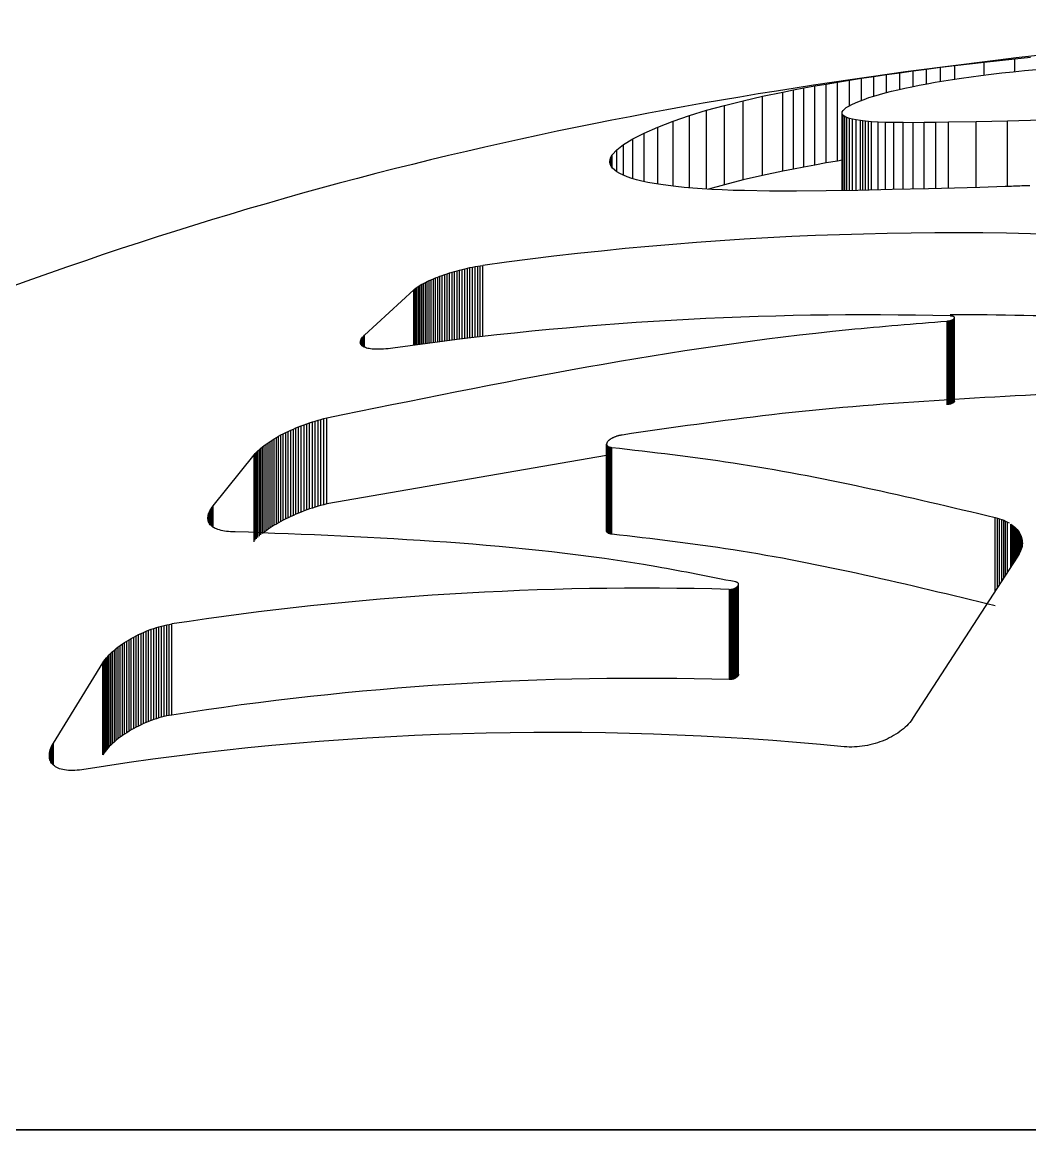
# Model space of a CAD drawing. Header units: millimetres. Extents: x -2553 to 1703, y -1801 to 643.
# Drawn here: x 1093.165 to 1097.037, y 39.996 to 44.253 of the extents above; entities that cross this region are included whole.
import ezdxf

# ---------------------------------------------------------------- set-up
doc = ezdxf.new("R2010")
doc.units = ezdxf.units.MM
doc.layers.add('DIKOM_ОБЪЕКТ', color=7, linetype='Continuous')

msp = doc.modelspace()

# ---------------------------------------------------------------- linework, layer by layer
at = {"layer": 'DIKOM_ОБЪЕКТ', "color": 7, "linetype": 'Continuous'}
for p, q in [((1096.8619, 44.0996), (1096.9796, 44.1123)), ((1096.9796, 44.1123), (1097.04, 44.1184)), ((1096.9796, 44.0636), (1096.9796, 44.1123)), ((1096.537, 44.059), (1096.5881, 44.066)), ((1096.5881, 44.066), (1096.6405, 44.0729)), ((1096.5881, 44.0061), (1096.5881, 44.066)), ((1096.6405, 44.0729), (1096.6942, 44.0798)), ((1096.6405, 44.0162), (1096.6405, 44.0729)), ((1096.6942, 44.0798), (1096.7489, 44.0865)), ((1096.6942, 44.0255), (1096.6942, 44.0798)), ((1096.7489, 44.0865), (1096.8619, 44.0996)), ((1096.7489, 44.0341), (1096.7489, 44.0865)), ((1096.8619, 44.0499), (1096.8619, 44.0996)), ((1096.9298, 44.0581), (1096.9724, 44.0628)), ((1096.9724, 44.0628), (1097.0167, 44.0674)), ((1097.0167, 44.0674), (1097.0626, 44.0718)), ((1096.2542, 44.0154), (1096.2984, 44.0228)), ((1096.2984, 44.0228), (1096.3438, 44.0302)), ((1096.2984, 43.7195), (1096.2984, 44.0228)), ((1096.3438, 44.0302), (1096.3903, 44.0375)), ((1096.3438, 43.9319), (1096.3438, 44.0302)), ((1096.3903, 44.0375), (1096.438, 44.0448)), ((1096.3903, 43.9529), (1096.3903, 44.0375)), ((1096.438, 44.0448), (1096.4869, 44.0519)), ((1096.438, 43.9692), (1096.438, 44.0448)), ((1096.4869, 44.0519), (1096.537, 44.059)), ((1096.4869, 43.983), (1096.4869, 44.0519)), ((1096.537, 43.9952), (1096.537, 44.059)), ((1096.6422, 44.0165), (1096.6735, 44.022)), ((1096.6735, 44.022), (1096.706, 44.0274)), ((1096.706, 44.0274), (1096.7399, 44.0328)), ((1096.7399, 44.0328), (1096.775, 44.0381)), ((1096.775, 44.0381), (1096.8114, 44.0432)), ((1096.8114, 44.0432), (1096.8493, 44.0483)), ((1096.8493, 44.0483), (1096.8887, 44.0533)), ((1096.8887, 44.0533), (1096.9298, 44.0581)), ((1096.0104, 43.9683), (1096.0884, 43.9847)), ((1096.0884, 43.9847), (1096.1285, 43.9925)), ((1096.0884, 43.6806), (1096.0884, 43.9847)), ((1096.1285, 43.9925), (1096.1693, 44.0002)), ((1096.1285, 43.6886), (1096.1285, 43.9925)), ((1096.1693, 44.0002), (1096.2112, 44.0079)), ((1096.1693, 43.6965), (1096.1693, 44.0002)), ((1096.2112, 44.0079), (1096.2542, 44.0154)), ((1096.2112, 43.7042), (1096.2112, 44.0079)), ((1096.2542, 43.7119), (1096.2542, 44.0154)), ((1096.4381, 43.9693), (1096.4591, 43.9755)), ((1096.4591, 43.9755), (1096.4814, 43.9816)), ((1096.4814, 43.9816), (1096.505, 43.9877)), ((1096.505, 43.9877), (1096.5299, 43.9936)), ((1096.5299, 43.9936), (1096.5561, 43.9994)), ((1096.5561, 43.9994), (1096.5835, 44.0052)), ((1096.5835, 44.0052), (1096.6122, 44.0109)), ((1096.6122, 44.0109), (1096.6422, 44.0165)), ((1095.7953, 43.9144), (1095.8639, 43.9333)), ((1095.8639, 43.9333), (1095.9357, 43.9513)), ((1095.8639, 43.6283), (1095.8639, 43.9333)), ((1095.9357, 43.9513), (1096.0104, 43.9683)), ((1095.9357, 43.6466), (1095.9357, 43.9513)), ((1096.0104, 43.664), (1096.0104, 43.9683)), ((1096.3413, 43.9306), (1096.353, 43.9368)), ((1096.353, 43.9368), (1096.3668, 43.9433)), ((1096.3668, 43.9433), (1096.3826, 43.95)), ((1096.3826, 43.95), (1096.3999, 43.9565)), ((1096.3999, 43.9565), (1096.4183, 43.963)), ((1096.4183, 43.963), (1096.4381, 43.9693)), ((1095.6671, 43.8728), (1095.7296, 43.8942)), ((1095.7296, 43.8942), (1095.7953, 43.9144)), ((1095.7296, 43.6162), (1095.7296, 43.8942)), ((1095.7953, 43.6114), (1095.7953, 43.9144)), ((1096.3156, 43.9034), (1096.3164, 43.9083)), ((1096.317, 43.8988), (1096.3156, 43.9034)), ((1096.3156, 43.6059), (1096.3156, 43.9034)), ((1096.3164, 43.9083), (1096.3194, 43.9135)), ((1096.3204, 43.8945), (1096.317, 43.8988)), ((1096.317, 43.6059), (1096.317, 43.8988)), ((1096.3194, 43.9135), (1096.3245, 43.9189)), ((1096.3261, 43.8905), (1096.3204, 43.8945)), ((1096.3204, 43.606), (1096.3204, 43.8945)), ((1096.3245, 43.9189), (1096.3318, 43.9246)), ((1096.3338, 43.8868), (1096.3261, 43.8905)), ((1096.3261, 43.6061), (1096.3261, 43.8905)), ((1096.3318, 43.9246), (1096.3413, 43.9306)), ((1095.5551, 43.827), (1095.6077, 43.85)), ((1095.6077, 43.85), (1095.6671, 43.8728)), ((1095.6077, 43.6306), (1095.6077, 43.85)), ((1095.6671, 43.6225), (1095.6671, 43.8728)), ((1096.3438, 43.8833), (1096.3338, 43.8868)), ((1096.3338, 43.6062), (1096.3338, 43.8868)), ((1096.356, 43.8801), (1096.3438, 43.8833)), ((1096.3438, 43.6063), (1096.3438, 43.8833)), ((1096.3702, 43.8773), (1096.356, 43.8801)), ((1096.356, 43.6065), (1096.356, 43.8801)), ((1096.3866, 43.8747), (1096.3702, 43.8773)), ((1096.3702, 43.6067), (1096.3702, 43.8773)), ((1096.3959, 43.8735), (1096.3866, 43.8747)), ((1096.3866, 43.607), (1096.3866, 43.8747)), ((1096.4058, 43.8724), (1096.3959, 43.8735)), ((1096.3959, 43.6072), (1096.3959, 43.8735)), ((1096.4166, 43.8715), (1096.4058, 43.8724)), ((1096.4058, 43.6074), (1096.4058, 43.8724)), ((1096.4283, 43.8706), (1096.4166, 43.8715)), ((1096.4166, 43.6076), (1096.4166, 43.8715)), ((1096.4538, 43.8691), (1096.4283, 43.8706)), ((1096.4283, 43.6079), (1096.4283, 43.8706)), ((1096.4828, 43.868), (1096.4538, 43.8691)), ((1096.4538, 43.6084), (1096.4538, 43.8691)), ((1096.515, 43.8673), (1096.4828, 43.868)), ((1096.4828, 43.609), (1096.4828, 43.868)), ((1096.5504, 43.8669), (1096.515, 43.8673)), ((1096.515, 43.6097), (1096.515, 43.8673)), ((1096.589, 43.8668), (1096.5504, 43.8669)), ((1096.5504, 43.6105), (1096.5504, 43.8669)), ((1096.6309, 43.8671), (1096.589, 43.8668)), ((1096.589, 43.6114), (1096.589, 43.8668)), ((1096.6761, 43.8676), (1096.6309, 43.8671)), ((1096.6309, 43.6123), (1096.6309, 43.8671)), ((1096.7245, 43.8683), (1096.6761, 43.8676)), ((1096.6761, 43.6134), (1096.6761, 43.8676)), ((1096.8311, 43.8704), (1096.7245, 43.8683)), ((1096.7245, 43.6147), (1096.7245, 43.8683)), ((1096.9507, 43.8732), (1096.8311, 43.8704)), ((1096.8311, 43.6177), (1096.8311, 43.8704)), ((1097.0833, 43.8763), (1096.9507, 43.8732)), ((1096.9507, 43.6215), (1096.9507, 43.8732)), ((1095.4764, 43.7831), (1095.5114, 43.8046)), ((1095.5114, 43.8046), (1095.5551, 43.827)), ((1095.5114, 43.6517), (1095.5114, 43.8046)), ((1095.5551, 43.6404), (1095.5551, 43.827)), ((1095.4329, 43.7431), (1095.4503, 43.7626)), ((1095.4503, 43.7626), (1095.4764, 43.7831)), ((1095.4503, 43.6783), (1095.4503, 43.7626)), ((1095.4764, 43.6643), (1095.4764, 43.7831)), ((1095.4234, 43.7162), (1095.4243, 43.7249)), ((1095.4243, 43.7249), (1095.4275, 43.7338)), ((1095.4243, 43.7095), (1095.4243, 43.7249)), ((1095.4275, 43.7338), (1095.4329, 43.7431)), ((1095.4275, 43.701), (1095.4275, 43.7338)), ((1095.4329, 43.6933), (1095.4329, 43.7431)), ((1096.2984, 43.7195), (1096.2542, 43.7119)), ((1096.3156, 43.7224), (1096.2984, 43.7195)), ((1095.4246, 43.7079), (1095.4234, 43.7162)), ((1095.428, 43.6999), (1095.4246, 43.7079)), ((1095.4337, 43.6922), (1095.428, 43.6999)), ((1095.4508, 43.6779), (1095.4337, 43.6922)), ((1095.4621, 43.6712), (1095.4508, 43.6779)), ((1096.0884, 43.6806), (1096.0104, 43.664)), ((1096.1285, 43.6886), (1096.0884, 43.6806)), ((1096.1693, 43.6965), (1096.1285, 43.6886)), ((1096.2112, 43.7042), (1096.1693, 43.6965)), ((1096.2542, 43.7119), (1096.2112, 43.7042)), ((1095.4754, 43.6647), (1095.4621, 43.6712)), ((1095.4903, 43.6586), (1095.4754, 43.6647)), ((1095.5073, 43.6529), (1095.4903, 43.6586)), ((1095.526, 43.6474), (1095.5073, 43.6529)), ((1095.5465, 43.6422), (1095.526, 43.6474)), ((1095.569, 43.6374), (1095.5465, 43.6422)), ((1095.5933, 43.6329), (1095.569, 43.6374)), ((1095.9357, 43.6466), (1095.8639, 43.6283)), ((1096.0104, 43.664), (1095.9357, 43.6466)), ((1095.6194, 43.6287), (1095.5933, 43.6329)), ((1095.6474, 43.6248), (1095.6194, 43.6287)), ((1095.6772, 43.6213), (1095.6474, 43.6248)), ((1095.7089, 43.618), (1095.6772, 43.6213)), ((1095.7425, 43.6151), (1095.7089, 43.618)), ((1095.7778, 43.6125), (1095.7425, 43.6151)), ((1095.8152, 43.6102), (1095.7778, 43.6125)), ((1095.8639, 43.6283), (1095.8026, 43.611)), ((1095.8549, 43.6083), (1095.8152, 43.6102)), ((1095.8969, 43.6068), (1095.8549, 43.6083)), ((1095.9411, 43.6056), (1095.8969, 43.6068)), ((1096.0363, 43.6042), (1095.9411, 43.6056)), ((1096.1406, 43.604), (1096.0363, 43.6042)), ((1096.2539, 43.6049), (1096.1406, 43.604)), ((1096.3763, 43.6068), (1096.2539, 43.6049)), ((1096.5077, 43.6095), (1096.3763, 43.6068)), ((1096.6481, 43.6127), (1096.5077, 43.6095)), ((1096.7474, 43.6153), (1096.6481, 43.6127)), ((1096.8452, 43.6181), (1096.7474, 43.6153)), ((1096.9418, 43.6212), (1096.8452, 43.6181)), ((1094.8171, 43.2922), (1094.8267, 43.295)), ((1094.8267, 43.295), (1094.8364, 43.2978)), ((1094.8267, 43.0319), (1094.8267, 43.295)), ((1094.8364, 43.2978), (1094.8462, 43.3004)), ((1094.8364, 43.0331), (1094.8364, 43.2978)), ((1094.8462, 43.3004), (1094.8561, 43.3029)), ((1094.8462, 43.0343), (1094.8462, 43.3004)), ((1094.8561, 43.3029), (1094.866, 43.3053)), ((1094.8561, 43.0355), (1094.8561, 43.3029)), ((1094.866, 43.3053), (1094.8759, 43.3076)), ((1094.866, 43.0366), (1094.866, 43.3053)), ((1094.8759, 43.3076), (1094.8859, 43.3097)), ((1094.8759, 43.0378), (1094.8759, 43.3076)), ((1094.8859, 43.3097), (1094.8958, 43.3117)), ((1094.8859, 43.039), (1094.8859, 43.3097)), ((1094.8958, 43.3117), (1094.9058, 43.3136)), ((1094.8958, 43.0402), (1094.8958, 43.3117)), ((1094.9058, 43.3136), (1094.9157, 43.3154)), ((1094.9058, 43.0414), (1094.9058, 43.3136)), ((1094.9157, 43.3154), (1094.9255, 43.317)), ((1094.9157, 43.0425), (1094.9157, 43.3154)), ((1094.9255, 43.317), (1094.9352, 43.3184)), ((1094.9255, 43.0436), (1094.9255, 43.317)), ((1094.9352, 43.0448), (1094.9352, 43.3184)), ((1094.7079, 43.2493), (1094.7148, 43.2529)), ((1094.7148, 43.2529), (1094.722, 43.2564)), ((1094.7148, 43.0176), (1094.7148, 43.2529)), ((1094.722, 43.2564), (1094.7295, 43.2599)), ((1094.722, 43.0185), (1094.722, 43.2564)), ((1094.7295, 43.2599), (1094.7372, 43.2634)), ((1094.7295, 43.0195), (1094.7295, 43.2599)), ((1094.7372, 43.2634), (1094.7453, 43.2668)), ((1094.7372, 43.0205), (1094.7372, 43.2634)), ((1094.7453, 43.2668), (1094.7536, 43.2702)), ((1094.7453, 43.0216), (1094.7453, 43.2668)), ((1094.7536, 43.2702), (1094.762, 43.2736)), ((1094.7536, 43.0227), (1094.7536, 43.2702)), ((1094.762, 43.2736), (1094.7708, 43.2769)), ((1094.762, 43.0237), (1094.762, 43.2736)), ((1094.7708, 43.2769), (1094.7797, 43.2801)), ((1094.7708, 43.0249), (1094.7708, 43.2769)), ((1094.7797, 43.2801), (1094.7888, 43.2832)), ((1094.7797, 43.026), (1094.7797, 43.2801)), ((1094.7888, 43.2832), (1094.7981, 43.2863)), ((1094.7888, 43.0272), (1094.7888, 43.2832)), ((1094.7981, 43.2863), (1094.8075, 43.2893)), ((1094.7981, 43.0283), (1094.7981, 43.2863)), ((1094.8075, 43.2893), (1094.8171, 43.2922)), ((1094.8075, 43.0295), (1094.8075, 43.2893)), ((1094.8171, 43.0307), (1094.8171, 43.2922)), ((1094.4802, 43.0496), (1094.6697, 43.2244)), ((1094.6697, 43.2244), (1094.674, 43.2279)), ((1094.6697, 43.0116), (1094.6697, 43.2244)), ((1094.674, 43.2279), (1094.6786, 43.2315)), ((1094.674, 43.0121), (1094.674, 43.2279)), ((1094.6786, 43.2315), (1094.6837, 43.235)), ((1094.6786, 43.0128), (1094.6786, 43.2315)), ((1094.6837, 43.235), (1094.6891, 43.2386)), ((1094.6837, 43.0135), (1094.6837, 43.235)), ((1094.6891, 43.2386), (1094.6951, 43.2422)), ((1094.6891, 43.0142), (1094.6891, 43.2386)), ((1094.6951, 43.2422), (1094.7013, 43.2458)), ((1094.6951, 43.015), (1094.6951, 43.2422)), ((1094.7013, 43.2458), (1094.7079, 43.2493)), ((1094.7013, 43.0158), (1094.7013, 43.2458)), ((1094.7079, 43.0167), (1094.7079, 43.2493)), ((1096.7332, 43.1238), (1096.7319, 43.1239)), ((1096.7343, 43.1238), (1096.7332, 43.1238)), ((1096.7356, 43.1237), (1096.7343, 43.1238)), ((1096.7366, 43.1236), (1096.7356, 43.1237)), ((1096.7376, 43.1234), (1096.7366, 43.1236)), ((1096.7387, 43.1233), (1096.7376, 43.1234)), ((1096.7396, 43.1231), (1096.7387, 43.1233)), ((1096.7404, 43.1229), (1096.7396, 43.1231)), ((1096.7185, 43.1043), (1096.7199, 43.1044)), ((1096.7199, 43.1044), (1096.7212, 43.1045)), ((1096.7199, 42.7821), (1096.7199, 43.1044)), ((1096.7212, 43.1045), (1096.7225, 43.1047)), ((1096.7212, 42.7822), (1096.7212, 43.1045)), ((1096.7225, 43.1047), (1096.7238, 43.1048)), ((1096.7225, 42.7824), (1096.7225, 43.1047)), ((1096.7238, 43.1048), (1096.725, 43.105)), ((1096.7238, 42.7826), (1096.7238, 43.1048)), ((1096.725, 43.105), (1096.7263, 43.1052)), ((1096.725, 42.7828), (1096.725, 43.105)), ((1096.7263, 43.1052), (1096.7274, 43.1055)), ((1096.7263, 42.783), (1096.7263, 43.1052)), ((1096.7274, 43.1055), (1096.7286, 43.1057)), ((1096.7274, 42.7832), (1096.7274, 43.1055)), ((1096.7286, 43.1057), (1096.7298, 43.1059)), ((1096.7286, 42.7835), (1096.7286, 43.1057)), ((1096.7298, 43.1059), (1096.7309, 43.1062)), ((1096.7298, 42.7837), (1096.7298, 43.1059)), ((1096.7309, 43.1062), (1096.732, 43.1065)), ((1096.7309, 42.784), (1096.7309, 43.1062)), ((1096.732, 43.1065), (1096.733, 43.1068)), ((1096.732, 42.7843), (1096.732, 43.1065)), ((1096.733, 43.1068), (1096.734, 43.1071)), ((1096.733, 42.7846), (1096.733, 43.1068)), ((1096.734, 43.1071), (1096.735, 43.1075)), ((1096.734, 42.7849), (1096.734, 43.1071)), ((1096.735, 43.1075), (1096.736, 43.1078)), ((1096.735, 42.7853), (1096.735, 43.1075)), ((1096.736, 43.1078), (1096.7369, 43.1081)), ((1096.7369, 43.1081), (1096.7377, 43.1085)), ((1096.7369, 42.786), (1096.7369, 43.1081)), ((1096.7377, 43.1085), (1096.7386, 43.1089)), ((1096.7386, 43.1089), (1096.7394, 43.1092)), ((1096.7394, 43.1092), (1096.7401, 43.1096)), ((1096.7394, 42.7871), (1096.7394, 43.1092)), ((1096.7401, 43.1096), (1096.7409, 43.11)), ((1096.7413, 43.1227), (1096.7404, 43.1229)), ((1096.7409, 43.11), (1096.7416, 43.1104)), ((1096.742, 43.1225), (1096.7413, 43.1227)), ((1096.7416, 43.1104), (1096.7423, 43.1108)), ((1096.7416, 42.7883), (1096.7416, 43.1104)), ((1096.7428, 43.1222), (1096.742, 43.1225)), ((1096.7423, 43.1108), (1096.7429, 43.1112)), ((1096.7434, 43.122), (1096.7428, 43.1222)), ((1096.7429, 43.1112), (1096.7436, 43.1116)), ((1096.744, 43.1217), (1096.7434, 43.122)), ((1096.7436, 43.1116), (1096.7446, 43.1125)), ((1096.7436, 42.7895), (1096.7436, 43.1116)), ((1096.7446, 43.1214), (1096.744, 43.1217)), ((1096.7451, 43.1211), (1096.7446, 43.1214)), ((1096.7446, 43.1125), (1096.7463, 43.1142)), ((1096.7446, 42.7904), (1096.7446, 43.1125)), ((1096.7456, 43.1208), (1096.7451, 43.1211)), ((1096.746, 43.1205), (1096.7456, 43.1208)), ((1096.7464, 43.1202), (1096.746, 43.1205)), ((1096.7463, 43.1142), (1096.7466, 43.1146)), ((1096.7463, 42.7921), (1096.7463, 43.1142)), ((1096.7466, 43.1198), (1096.7464, 43.1202)), ((1096.747, 43.1194), (1096.7466, 43.1198)), ((1096.7466, 43.1146), (1096.7468, 43.115)), ((1096.7466, 42.7926), (1096.7466, 43.1146)), ((1096.7468, 43.115), (1096.7471, 43.1155)), ((1096.7468, 42.793), (1096.7468, 43.115)), ((1096.7472, 43.1191), (1096.747, 43.1194)), ((1096.7471, 43.1155), (1096.7473, 43.1159)), ((1096.7471, 42.7934), (1096.7471, 43.1155)), ((1096.7473, 43.1187), (1096.7472, 43.1191)), ((1096.7475, 43.1183), (1096.7473, 43.1187)), ((1096.7473, 43.1159), (1096.7474, 43.1163)), ((1096.7473, 42.7939), (1096.7473, 43.1159)), ((1096.7474, 43.1163), (1096.7475, 43.1167)), ((1096.7474, 42.7943), (1096.7474, 43.1163)), ((1096.7476, 43.1179), (1096.7475, 43.1183)), ((1096.7475, 43.1175), (1096.7476, 43.1179)), ((1096.7476, 43.1171), (1096.7475, 43.1175)), ((1096.7475, 43.1167), (1096.7476, 43.1171)), ((1096.7475, 42.7947), (1096.7475, 43.1167)), ((1096.7476, 43.1173), (1096.7476, 43.1179)), ((1096.7476, 42.7951), (1096.7476, 43.1171)), ((1094.4683, 43.0349), (1094.4705, 43.0384)), ((1094.4705, 43.0384), (1094.4731, 43.042)), ((1094.4705, 43.0101), (1094.4705, 43.0384)), ((1094.4731, 43.042), (1094.4764, 43.0457)), ((1094.4731, 43.0079), (1094.4731, 43.042)), ((1094.4764, 43.0457), (1094.4802, 43.0496)), ((1094.4764, 43.0058), (1094.4764, 43.0457)), ((1094.4802, 43.0039), (1094.4802, 43.0496)), ((1094.4646, 43.0223), (1094.4649, 43.0252)), ((1094.465, 43.0194), (1094.4646, 43.0223)), ((1094.4649, 43.0252), (1094.4655, 43.0283)), ((1094.4649, 43.0205), (1094.4649, 43.0252)), ((1094.4658, 43.0168), (1094.465, 43.0194)), ((1094.4655, 43.0283), (1094.4667, 43.0315)), ((1094.4655, 43.0176), (1094.4655, 43.0283)), ((1094.467, 43.0142), (1094.4658, 43.0168)), ((1094.4667, 43.0315), (1094.4683, 43.0349)), ((1094.4667, 43.0148), (1094.4667, 43.0315)), ((1094.4687, 43.0118), (1094.467, 43.0142)), ((1094.4683, 43.0125), (1094.4683, 43.0349)), ((1094.471, 43.0096), (1094.4687, 43.0118)), ((1094.4735, 43.0075), (1094.471, 43.0096)), ((1094.4767, 43.0056), (1094.4735, 43.0075)), ((1094.4801, 43.0039), (1094.4767, 43.0056)), ((1094.4841, 43.0023), (1094.4801, 43.0039)), ((1094.4885, 43.0009), (1094.4841, 43.0023)), ((1094.4932, 42.9996), (1094.4885, 43.0009)), ((1094.4984, 42.9986), (1094.4932, 42.9996)), ((1094.504, 42.9977), (1094.4984, 42.9986)), ((1094.51, 42.997), (1094.504, 42.9977)), ((1094.5163, 42.9964), (1094.51, 42.997)), ((1094.5231, 42.9961), (1094.5163, 42.9964)), ((1094.5302, 42.9959), (1094.5231, 42.9961)), ((1094.5377, 42.996), (1094.5302, 42.9959)), ((1094.5456, 42.9962), (1094.5377, 42.996)), ((1094.5538, 42.9967), (1094.5456, 42.9962)), ((1094.5623, 42.9973), (1094.5538, 42.9967)), ((1094.5713, 42.9982), (1094.5623, 42.9973)), ((1094.5805, 42.9992), (1094.5713, 42.9982)), ((1094.59, 43.0005), (1094.5805, 42.9992)), ((1096.7475, 42.7947), (1096.7474, 42.7943)), ((1096.7476, 42.7951), (1096.7475, 42.7947)), ((1094.2174, 42.6936), (1094.2276, 42.6978)), ((1094.2276, 42.6978), (1094.238, 42.7018)), ((1094.2276, 42.3663), (1094.2276, 42.6978)), ((1094.238, 42.7018), (1094.2485, 42.7058)), ((1094.238, 42.3705), (1094.238, 42.7018)), ((1094.2485, 42.7058), (1094.259, 42.7096)), ((1094.2485, 42.3745), (1094.2485, 42.7058)), ((1094.259, 42.7096), (1094.2698, 42.7133)), ((1094.259, 42.3784), (1094.259, 42.7096)), ((1094.2698, 42.7133), (1094.2806, 42.7168)), ((1094.2698, 42.3822), (1094.2698, 42.7133)), ((1094.2806, 42.7168), (1094.2915, 42.7202)), ((1094.2806, 42.3858), (1094.2806, 42.7168)), ((1094.2915, 42.7202), (1094.3024, 42.7234)), ((1094.2915, 42.3893), (1094.2915, 42.7202)), ((1094.3024, 42.7234), (1094.3134, 42.7265)), ((1094.3024, 42.3926), (1094.3024, 42.7234)), ((1094.3134, 42.7265), (1094.3244, 42.7294)), ((1094.3134, 42.3957), (1094.3134, 42.7265)), ((1094.3244, 42.7294), (1094.3355, 42.7322)), ((1094.3244, 42.3987), (1094.3244, 42.7294)), ((1094.3355, 42.4016), (1094.3355, 42.7322)), ((1094.1338, 42.652), (1094.1421, 42.6569)), ((1094.1421, 42.6569), (1094.1508, 42.6618)), ((1094.1421, 42.3245), (1094.1421, 42.6569)), ((1094.1508, 42.6618), (1094.1597, 42.6666)), ((1094.1508, 42.3295), (1094.1508, 42.6618)), ((1094.1597, 42.6666), (1094.1688, 42.6713)), ((1094.1597, 42.3344), (1094.1597, 42.6666)), ((1094.1688, 42.6713), (1094.1782, 42.6759)), ((1094.1688, 42.3392), (1094.1688, 42.6713)), ((1094.1782, 42.6759), (1094.1878, 42.6805)), ((1094.1782, 42.344), (1094.1782, 42.6759)), ((1094.1878, 42.6805), (1094.1975, 42.685)), ((1094.1878, 42.3487), (1094.1878, 42.6805)), ((1094.1975, 42.685), (1094.2074, 42.6893)), ((1094.1975, 42.3532), (1094.1975, 42.685)), ((1094.2074, 42.6893), (1094.2174, 42.6936)), ((1094.2074, 42.3577), (1094.2074, 42.6893)), ((1094.2174, 42.3621), (1094.2174, 42.6936)), ((1095.4341, 42.6553), (1095.4324, 42.6544)), ((1095.4358, 42.6562), (1095.4341, 42.6553)), ((1095.4375, 42.657), (1095.4358, 42.6562)), ((1095.4395, 42.6578), (1095.4375, 42.657)), ((1095.4413, 42.6586), (1095.4395, 42.6578)), ((1095.4433, 42.6594), (1095.4413, 42.6586)), ((1095.4453, 42.6601), (1095.4433, 42.6594)), ((1095.4474, 42.6609), (1095.4453, 42.6601)), ((1095.4495, 42.6616), (1095.4474, 42.6609)), ((1095.4516, 42.6622), (1095.4495, 42.6616)), ((1095.4538, 42.6629), (1095.4516, 42.6622)), ((1095.456, 42.6635), (1095.4538, 42.6629)), ((1095.4583, 42.6641), (1095.456, 42.6635)), ((1095.4606, 42.6646), (1095.4583, 42.6641)), ((1095.4629, 42.6651), (1095.4606, 42.6646)), ((1095.4653, 42.6656), (1095.4629, 42.6651)), ((1095.4677, 42.6661), (1095.4653, 42.6656)), ((1095.4702, 42.6665), (1095.4677, 42.6661)), ((1094.0769, 42.6112), (1094.0828, 42.6164)), ((1094.0828, 42.6164), (1094.0891, 42.6215)), ((1094.0828, 42.283), (1094.0828, 42.6164)), ((1094.0891, 42.6215), (1094.0958, 42.6267)), ((1094.0891, 42.2883), (1094.0891, 42.6215)), ((1094.0958, 42.6267), (1094.1029, 42.6318)), ((1094.0958, 42.2936), (1094.0958, 42.6267)), ((1094.1029, 42.6318), (1094.1101, 42.6369)), ((1094.1029, 42.2989), (1094.1029, 42.6318)), ((1094.1101, 42.6369), (1094.1177, 42.642)), ((1094.1101, 42.3041), (1094.1101, 42.6369)), ((1094.1177, 42.642), (1094.1256, 42.647)), ((1094.1177, 42.3092), (1094.1177, 42.642)), ((1094.1256, 42.647), (1094.1338, 42.652)), ((1094.1256, 42.3144), (1094.1256, 42.647)), ((1094.1338, 42.3195), (1094.1338, 42.652)), ((1095.4108, 42.6327), (1095.4107, 42.6318)), ((1095.4107, 42.6318), (1095.4108, 42.6309)), ((1095.4107, 42.2988), (1095.4107, 42.6318)), ((1095.4109, 42.6336), (1095.4108, 42.6327)), ((1095.4108, 42.6309), (1095.4108, 42.6301)), ((1095.4108, 42.6301), (1095.4109, 42.6292)), ((1095.4112, 42.6345), (1095.4109, 42.6336)), ((1095.4109, 42.6292), (1095.4113, 42.6284)), ((1095.4109, 42.2962), (1095.4109, 42.6292)), ((1095.4115, 42.6354), (1095.4112, 42.6345)), ((1095.4113, 42.6284), (1095.4116, 42.6276)), ((1095.4118, 42.6363), (1095.4115, 42.6354)), ((1095.4116, 42.6276), (1095.412, 42.6268)), ((1095.4124, 42.6373), (1095.4118, 42.6363)), ((1095.412, 42.6268), (1095.4125, 42.6261)), ((1095.412, 42.2938), (1095.412, 42.6268)), ((1095.4128, 42.6382), (1095.4124, 42.6373)), ((1095.4125, 42.6261), (1095.4131, 42.6254)), ((1095.4125, 42.293), (1095.4125, 42.6261)), ((1095.4142, 42.6402), (1095.4128, 42.6382)), ((1095.4131, 42.6254), (1095.4138, 42.6247)), ((1095.4138, 42.6247), (1095.4146, 42.624)), ((1095.4138, 42.2915), (1095.4138, 42.6247)), ((1095.4157, 42.6421), (1095.4142, 42.6402)), ((1095.4146, 42.624), (1095.4155, 42.6234)), ((1095.4146, 42.2909), (1095.4146, 42.624)), ((1095.4155, 42.6234), (1095.4165, 42.6228)), ((1095.4155, 42.2902), (1095.4155, 42.6234)), ((1095.4175, 42.6441), (1095.4157, 42.6421)), ((1095.4165, 42.6228), (1095.4175, 42.6222)), ((1095.4165, 42.2896), (1095.4165, 42.6228)), ((1095.4187, 42.645), (1095.4175, 42.6441)), ((1095.4175, 42.6222), (1095.4187, 42.6217)), ((1095.4175, 42.289), (1095.4175, 42.6222)), ((1095.4197, 42.646), (1095.4187, 42.645)), ((1095.4187, 42.6217), (1095.4199, 42.6212)), ((1095.4187, 42.2885), (1095.4187, 42.6217)), ((1095.4209, 42.647), (1095.4197, 42.646)), ((1095.4199, 42.6212), (1095.4213, 42.6207)), ((1095.4199, 42.2879), (1095.4199, 42.6212)), ((1095.4234, 42.6489), (1095.4209, 42.647)), ((1095.4213, 42.6207), (1095.4227, 42.6203)), ((1095.4213, 42.2875), (1095.4213, 42.6207)), ((1095.4227, 42.6203), (1095.4243, 42.6199)), ((1095.4227, 42.287), (1095.4227, 42.6203)), ((1095.4247, 42.6498), (1095.4234, 42.6489)), ((1095.4243, 42.6199), (1095.4259, 42.6195)), ((1095.4243, 42.2866), (1095.4243, 42.6199)), ((1095.4261, 42.6508), (1095.4247, 42.6498)), ((1095.4259, 42.6195), (1095.4277, 42.6192)), ((1095.4259, 42.2862), (1095.4259, 42.6195)), ((1095.4276, 42.6517), (1095.4261, 42.6508)), ((1095.4291, 42.6526), (1095.4276, 42.6517)), ((1095.4277, 42.6192), (1095.4295, 42.6189)), ((1095.4277, 42.2859), (1095.4277, 42.6192)), ((1095.4307, 42.6535), (1095.4291, 42.6526)), ((1095.4295, 42.6189), (1095.4314, 42.6187)), ((1095.4295, 42.2857), (1095.4295, 42.6189)), ((1095.4324, 42.6544), (1095.4307, 42.6535)), ((1095.4314, 42.2854), (1095.4314, 42.6187)), ((1093.8991, 42.3943), (1094.0566, 42.5905)), ((1094.0566, 42.5905), (1094.0611, 42.5957)), ((1094.0566, 42.2566), (1094.0566, 42.5905)), ((1094.0611, 42.5957), (1094.066, 42.6008)), ((1094.0611, 42.2618), (1094.0611, 42.5957)), ((1094.066, 42.6008), (1094.0712, 42.606)), ((1094.066, 42.2671), (1094.066, 42.6008)), ((1094.0712, 42.606), (1094.0769, 42.6112)), ((1094.0712, 42.2724), (1094.0712, 42.606)), ((1094.0769, 42.2777), (1094.0769, 42.6112)), ((1095.4107, 42.5877), (1094.3355, 42.4016)), ((1094.3355, 42.4016), (1094.3244, 42.3987)), ((1093.8796, 42.3537), (1093.8804, 42.3583)), ((1093.8804, 42.3583), (1093.8817, 42.3631)), ((1093.8804, 42.3371), (1093.8804, 42.3583)), ((1093.8817, 42.3631), (1093.8834, 42.368)), ((1093.8817, 42.3331), (1093.8817, 42.3631)), ((1093.8834, 42.368), (1093.8857, 42.373)), ((1093.8834, 42.3294), (1093.8834, 42.368)), ((1093.8857, 42.373), (1093.8883, 42.3782)), ((1093.8857, 42.3255), (1093.8857, 42.373)), ((1093.8883, 42.3782), (1093.8915, 42.3834)), ((1093.8883, 42.322), (1093.8883, 42.3782)), ((1093.8915, 42.3834), (1093.895, 42.3888)), ((1093.8915, 42.3186), (1093.8915, 42.3834)), ((1093.895, 42.3888), (1093.8991, 42.3943)), ((1093.895, 42.3155), (1093.895, 42.3888)), ((1093.8991, 42.3125), (1093.8991, 42.3943)), ((1094.2074, 42.3577), (1094.1975, 42.3532)), ((1094.2174, 42.3621), (1094.2074, 42.3577)), ((1094.2276, 42.3663), (1094.2174, 42.3621)), ((1094.238, 42.3705), (1094.2276, 42.3663)), ((1094.2485, 42.3745), (1094.238, 42.3705)), ((1094.259, 42.3784), (1094.2485, 42.3745)), ((1094.2698, 42.3822), (1094.259, 42.3784)), ((1094.2806, 42.3858), (1094.2698, 42.3822)), ((1094.2915, 42.3893), (1094.2806, 42.3858)), ((1094.3024, 42.3926), (1094.2915, 42.3893)), ((1094.3134, 42.3957), (1094.3024, 42.3926)), ((1094.3244, 42.3987), (1094.3134, 42.3957)), ((1093.8792, 42.3492), (1093.8796, 42.3537)), ((1093.8792, 42.3448), (1093.8792, 42.3492)), ((1093.8792, 42.3448), (1093.8792, 42.3492)), ((1093.8796, 42.3406), (1093.8792, 42.3448)), ((1093.8796, 42.3406), (1093.8796, 42.3537)), ((1093.8805, 42.3365), (1093.8796, 42.3406)), ((1093.8818, 42.3326), (1093.8805, 42.3365)), ((1093.8836, 42.3289), (1093.8818, 42.3326)), ((1093.8857, 42.3253), (1093.8836, 42.3289)), ((1093.8883, 42.3219), (1093.8857, 42.3253)), ((1093.8913, 42.3187), (1093.8883, 42.3219)), ((1093.8948, 42.3157), (1093.8913, 42.3187)), ((1093.8986, 42.3128), (1093.8948, 42.3157)), ((1094.1256, 42.3144), (1094.1177, 42.3092)), ((1094.1338, 42.3195), (1094.1256, 42.3144)), ((1094.1421, 42.3245), (1094.1338, 42.3195)), ((1094.1508, 42.3295), (1094.1421, 42.3245)), ((1094.1597, 42.3344), (1094.1508, 42.3295)), ((1094.1688, 42.3392), (1094.1597, 42.3344)), ((1094.1782, 42.344), (1094.1688, 42.3392)), ((1094.1878, 42.3487), (1094.1782, 42.344)), ((1094.1975, 42.3532), (1094.1878, 42.3487)), ((1096.9037, 42.35), (1096.9124, 42.3475)), ((1096.9037, 42.0669), (1096.9037, 42.35)), ((1096.9124, 42.3475), (1096.9208, 42.3448)), ((1096.9124, 42.0803), (1096.9124, 42.3475)), ((1096.9208, 42.3448), (1096.929, 42.3419)), ((1096.9208, 42.0933), (1096.9208, 42.3448)), ((1096.929, 42.3419), (1096.9366, 42.3388)), ((1096.929, 42.1059), (1096.929, 42.3419)), ((1096.9366, 42.3388), (1096.9439, 42.3355)), ((1096.9366, 42.1177), (1096.9366, 42.3388)), ((1096.9439, 42.3355), (1096.9509, 42.332)), ((1096.9439, 42.1289), (1096.9439, 42.3355)), ((1096.9509, 42.332), (1096.9574, 42.3284)), ((1096.9509, 42.1397), (1096.9509, 42.332)), ((1096.9636, 42.3245), (1096.9695, 42.3205)), ((1096.9636, 42.1593), (1096.9636, 42.3245)), ((1096.9695, 42.3205), (1096.9748, 42.3164)), ((1096.9695, 42.1684), (1096.9695, 42.3205)), ((1096.9748, 42.3164), (1096.9799, 42.3121)), ((1096.9748, 42.1766), (1096.9748, 42.3164)), ((1093.9028, 42.3102), (1093.8986, 42.3128)), ((1093.9075, 42.3077), (1093.9028, 42.3102)), ((1093.9125, 42.3054), (1093.9075, 42.3077)), ((1093.9179, 42.3033), (1093.9125, 42.3054)), ((1093.9237, 42.3015), (1093.9179, 42.3033)), ((1093.9298, 42.2998), (1093.9237, 42.3015)), ((1093.9365, 42.2984), (1093.9298, 42.2998)), ((1093.9434, 42.2971), (1093.9365, 42.2984)), ((1093.9508, 42.2961), (1093.9434, 42.2971)), ((1093.9584, 42.2954), (1093.9508, 42.2961)), ((1093.9664, 42.2948), (1093.9584, 42.2954)), ((1093.9748, 42.2945), (1093.9664, 42.2948)), ((1093.9837, 42.2945), (1093.9748, 42.2945)), ((1094.0958, 42.2936), (1094.0891, 42.2883)), ((1094.1029, 42.2989), (1094.0958, 42.2936)), ((1094.1101, 42.3041), (1094.1029, 42.2989)), ((1094.1177, 42.3092), (1094.1101, 42.3041)), ((1095.4108, 42.2979), (1095.4107, 42.2988)), ((1095.4108, 42.297), (1095.4108, 42.2979)), ((1095.4109, 42.2962), (1095.4108, 42.297)), ((1095.4113, 42.2954), (1095.4109, 42.2962)), ((1095.4116, 42.2946), (1095.4113, 42.2954)), ((1095.412, 42.2938), (1095.4116, 42.2946)), ((1095.4125, 42.293), (1095.412, 42.2938)), ((1095.4131, 42.2923), (1095.4125, 42.293)), ((1095.4138, 42.2915), (1095.4131, 42.2923)), ((1095.4146, 42.2909), (1095.4138, 42.2915)), ((1095.4155, 42.2902), (1095.4146, 42.2909)), ((1095.4165, 42.2896), (1095.4155, 42.2902)), ((1095.4175, 42.289), (1095.4165, 42.2896)), ((1095.4187, 42.2885), (1095.4175, 42.289)), ((1095.4199, 42.2879), (1095.4187, 42.2885)), ((1095.4213, 42.2875), (1095.4199, 42.2879)), ((1095.4227, 42.287), (1095.4213, 42.2875)), ((1095.4243, 42.2866), (1095.4227, 42.287)), ((1095.4259, 42.2862), (1095.4243, 42.2866)), ((1095.4277, 42.2859), (1095.4259, 42.2862)), ((1095.4295, 42.2857), (1095.4277, 42.2859)), ((1095.4314, 42.2854), (1095.4295, 42.2857)), ((1096.9799, 42.3121), (1096.9845, 42.3076)), ((1096.9799, 42.1844), (1096.9799, 42.3121)), ((1096.9845, 42.3076), (1096.9888, 42.303)), ((1096.9845, 42.1916), (1096.9845, 42.3076)), ((1096.9888, 42.303), (1096.9926, 42.2983)), ((1096.9888, 42.1981), (1096.9888, 42.303)), ((1096.9926, 42.2983), (1096.9959, 42.2934)), ((1096.9926, 42.2037), (1096.9926, 42.2983)), ((1096.9959, 42.2934), (1096.9989, 42.2884)), ((1096.9959, 42.2094), (1096.9959, 42.2934)), ((1096.9989, 42.2884), (1097.0015, 42.2833)), ((1096.9989, 42.2151), (1096.9989, 42.2884)), ((1097.0015, 42.2833), (1097.0038, 42.2781)), ((1097.0015, 42.2209), (1097.0015, 42.2833)), ((1097.0038, 42.2781), (1097.0055, 42.2728)), ((1097.0038, 42.227), (1097.0038, 42.2781)), ((1097.0055, 42.2728), (1097.0068, 42.2674)), ((1097.0055, 42.2327), (1097.0055, 42.2728)), ((1097.0056, 42.2332), (1097.0039, 42.2273)), ((1097.007, 42.2391), (1097.0056, 42.2332)), ((1097.0068, 42.2674), (1097.0077, 42.2619)), ((1097.0068, 42.2385), (1097.0068, 42.2674)), ((1097.0078, 42.2449), (1097.007, 42.2391)), ((1097.0077, 42.2619), (1097.0081, 42.2563)), ((1097.0077, 42.2441), (1097.0077, 42.2619)), ((1097.0082, 42.2506), (1097.0078, 42.2449)), ((1097.0081, 42.2563), (1097.0082, 42.2506)), ((1097.0081, 42.2491), (1097.0081, 42.2563)), ((1096.9882, 42.1973), (1096.5893, 41.5815)), ((1096.9924, 42.2033), (1096.9882, 42.1973)), ((1096.9959, 42.2094), (1096.9924, 42.2033)), ((1096.9991, 42.2154), (1096.9959, 42.2094)), ((1097.0017, 42.2214), (1096.9991, 42.2154)), ((1097.0039, 42.2273), (1097.0017, 42.2214)), ((1095.9088, 42.1015), (1095.9076, 42.1017)), ((1095.9098, 42.1012), (1095.9088, 42.1015)), ((1095.8823, 42.0731), (1095.8837, 42.0731)), ((1095.8823, 42.0731), (1095.8823, 41.7265)), ((1095.8837, 42.0731), (1095.8849, 42.0731)), ((1095.8837, 41.7265), (1095.8837, 42.0731)), ((1095.8849, 42.0731), (1095.8862, 42.0732)), ((1095.8849, 41.7265), (1095.8849, 42.0731)), ((1095.8862, 42.0732), (1095.8874, 42.0733)), ((1095.8862, 41.7266), (1095.8862, 42.0732)), ((1095.8874, 42.0733), (1095.8887, 42.0734)), ((1095.8874, 41.7267), (1095.8874, 42.0733)), ((1095.8887, 42.0734), (1095.8899, 42.0735)), ((1095.8887, 41.7268), (1095.8887, 42.0734)), ((1095.8899, 42.0735), (1095.8911, 42.0737)), ((1095.8899, 41.7269), (1095.8899, 42.0735)), ((1095.8911, 42.0737), (1095.8923, 42.0739)), ((1095.8911, 41.7271), (1095.8911, 42.0737)), ((1095.8923, 42.0739), (1095.8935, 42.0742)), ((1095.8923, 41.7273), (1095.8923, 42.0739)), ((1095.8935, 42.0742), (1095.8947, 42.0744)), ((1095.8935, 41.7276), (1095.8935, 42.0742)), ((1095.8947, 42.0744), (1095.8959, 42.0747)), ((1095.8947, 41.7279), (1095.8947, 42.0744)), ((1095.8959, 42.0747), (1095.897, 42.075)), ((1095.8959, 41.7282), (1095.8959, 42.0747)), ((1095.897, 42.075), (1095.8981, 42.0754)), ((1095.897, 41.7285), (1095.897, 42.075)), ((1095.8981, 42.0754), (1095.8992, 42.0758)), ((1095.8981, 41.7288), (1095.8981, 42.0754)), ((1095.8992, 42.0758), (1095.9002, 42.0761)), ((1095.8992, 41.7292), (1095.8992, 42.0758)), ((1095.9002, 42.0761), (1095.9013, 42.0766)), ((1095.9002, 41.7296), (1095.9002, 42.0761)), ((1095.9013, 42.0766), (1095.9023, 42.077)), ((1095.9013, 41.73), (1095.9013, 42.0766)), ((1095.9023, 42.077), (1095.9033, 42.0774)), ((1095.9023, 41.7305), (1095.9023, 42.077)), ((1095.9033, 42.0774), (1095.9043, 42.0779)), ((1095.9033, 41.731), (1095.9033, 42.0774)), ((1095.9043, 42.0779), (1095.9053, 42.0784)), ((1095.9043, 41.7314), (1095.9043, 42.0779)), ((1095.9053, 42.0784), (1095.9062, 42.0789)), ((1095.9053, 41.7319), (1095.9053, 42.0784)), ((1095.9062, 42.0789), (1095.9071, 42.0794)), ((1095.9071, 42.0794), (1095.9079, 42.08)), ((1095.9071, 41.733), (1095.9071, 42.0794)), ((1095.9079, 42.08), (1095.9088, 42.0805)), ((1095.9088, 42.0805), (1095.9096, 42.0811)), ((1095.9096, 42.0811), (1095.9104, 42.0816)), ((1095.9096, 41.7347), (1095.9096, 42.0811)), ((1095.9107, 42.1009), (1095.9098, 42.1012)), ((1095.9104, 42.0816), (1095.9111, 42.0822)), ((1095.9117, 42.1006), (1095.9107, 42.1009)), ((1095.9111, 42.0822), (1095.9118, 42.0828)), ((1095.9125, 42.1002), (1095.9117, 42.1006)), ((1095.9118, 42.0828), (1095.9125, 42.0834)), ((1095.9118, 41.7365), (1095.9118, 42.0828)), ((1095.9132, 42.0998), (1095.9125, 42.1002)), ((1095.9125, 42.0834), (1095.9131, 42.084)), ((1095.9131, 42.084), (1095.9138, 42.0846)), ((1095.9139, 42.0994), (1095.9132, 42.0998)), ((1095.9138, 42.0846), (1095.9149, 42.0859)), ((1095.9138, 41.7383), (1095.9138, 42.0846)), ((1095.9146, 42.099), (1095.9139, 42.0994)), ((1095.9151, 42.0986), (1095.9146, 42.099)), ((1095.9149, 42.0859), (1095.9153, 42.0865)), ((1095.9149, 41.7396), (1095.9149, 42.0859)), ((1095.9156, 42.0981), (1095.9151, 42.0986)), ((1095.9153, 42.0865), (1095.9158, 42.0871)), ((1095.9153, 41.7403), (1095.9153, 42.0865)), ((1095.9161, 42.0977), (1095.9156, 42.0981)), ((1095.9158, 42.0871), (1095.9162, 42.0878)), ((1095.9158, 41.7409), (1095.9158, 42.0871)), ((1095.9166, 42.0972), (1095.9161, 42.0977)), ((1095.9162, 42.0878), (1095.9172, 42.0897)), ((1095.9162, 41.7415), (1095.9162, 42.0878)), ((1095.917, 42.0967), (1095.9166, 42.0972)), ((1095.9172, 42.0961), (1095.917, 42.0967)), ((1095.9174, 42.0956), (1095.9172, 42.0961)), ((1095.9172, 42.0897), (1095.9175, 42.0903)), ((1095.9176, 42.095), (1095.9174, 42.0956)), ((1095.9175, 42.0903), (1095.9176, 42.0909)), ((1095.9175, 41.7441), (1095.9175, 42.0903)), ((1095.9178, 42.0945), (1095.9176, 42.095)), ((1095.9176, 42.0909), (1095.9178, 42.0915)), ((1095.9179, 42.0939), (1095.9178, 42.0945)), ((1095.9178, 42.0915), (1095.9179, 42.0921)), ((1095.9178, 41.7454), (1095.9178, 42.0915)), ((1095.918, 42.0933), (1095.9179, 42.0939)), ((1095.9179, 42.0927), (1095.918, 42.0933)), ((1095.9179, 42.0921), (1095.9179, 42.0927)), ((1095.918, 41.7472), (1095.918, 42.0933)), ((1093.6911, 41.9294), (1093.701, 41.9322)), ((1093.701, 41.9322), (1093.711, 41.9346)), ((1093.701, 41.5819), (1093.701, 41.9322)), ((1093.711, 41.9346), (1093.7209, 41.9368)), ((1093.711, 41.5845), (1093.711, 41.9346)), ((1093.7209, 41.9368), (1093.7307, 41.9387)), ((1093.7209, 41.5867), (1093.7209, 41.9368)), ((1093.7307, 41.9387), (1093.7404, 41.9404)), ((1093.7307, 41.5887), (1093.7307, 41.9387)), ((1093.7404, 41.5904), (1093.7404, 41.9404)), ((1093.5849, 41.8848), (1093.5941, 41.8898)), ((1093.5941, 41.8898), (1093.6034, 41.8946)), ((1093.5941, 41.5385), (1093.5941, 41.8898)), ((1093.6034, 41.8946), (1093.6127, 41.8993)), ((1093.6034, 41.5434), (1093.6034, 41.8946)), ((1093.6127, 41.8993), (1093.6223, 41.9038)), ((1093.6127, 41.5482), (1093.6127, 41.8993)), ((1093.6223, 41.9038), (1093.6319, 41.9081)), ((1093.6223, 41.5528), (1093.6223, 41.9038)), ((1093.6319, 41.9081), (1093.6417, 41.9122)), ((1093.6319, 41.5572), (1093.6319, 41.9081)), ((1093.6417, 41.9122), (1093.6514, 41.9161)), ((1093.6417, 41.5614), (1093.6417, 41.9122)), ((1093.6514, 41.9161), (1093.6613, 41.9198)), ((1093.6514, 41.5654), (1093.6514, 41.9161)), ((1093.6613, 41.9198), (1093.6712, 41.9232)), ((1093.6613, 41.5692), (1093.6613, 41.9198)), ((1093.6712, 41.9232), (1093.6811, 41.9264)), ((1093.6712, 41.5728), (1093.6712, 41.9232)), ((1093.6811, 41.9264), (1093.6911, 41.9294)), ((1093.6811, 41.5761), (1093.6811, 41.9264)), ((1093.6911, 41.5791), (1093.6911, 41.9294)), ((1093.52, 41.8402), (1093.5272, 41.8462)), ((1093.5272, 41.8462), (1093.5347, 41.852)), ((1093.5272, 41.4937), (1093.5272, 41.8462)), ((1093.5347, 41.852), (1093.5424, 41.8578)), ((1093.5347, 41.4997), (1093.5347, 41.852)), ((1093.5424, 41.8578), (1093.5505, 41.8634)), ((1093.5424, 41.5056), (1093.5424, 41.8578)), ((1093.5505, 41.8634), (1093.5588, 41.869)), ((1093.5505, 41.5114), (1093.5505, 41.8634)), ((1093.5588, 41.869), (1093.5673, 41.8744)), ((1093.5588, 41.5171), (1093.5588, 41.869)), ((1093.5673, 41.8744), (1093.5761, 41.8797)), ((1093.5673, 41.5226), (1093.5673, 41.8744)), ((1093.5761, 41.8797), (1093.5849, 41.8848)), ((1093.5761, 41.5281), (1093.5761, 41.8797)), ((1093.5849, 41.5333), (1093.5849, 41.8848)), ((1093.4838, 41.8033), (1093.489, 41.8096)), ((1093.489, 41.8096), (1093.4944, 41.8158)), ((1093.489, 41.4562), (1093.489, 41.8096)), ((1093.4944, 41.8158), (1093.5003, 41.822)), ((1093.4944, 41.4626), (1093.4944, 41.8158)), ((1093.5003, 41.822), (1093.5065, 41.8281)), ((1093.5003, 41.4689), (1093.5003, 41.822)), ((1093.5065, 41.8281), (1093.5131, 41.8342)), ((1093.5065, 41.4752), (1093.5065, 41.8281)), ((1093.5131, 41.8342), (1093.52, 41.8402)), ((1093.5131, 41.4814), (1093.5131, 41.8342)), ((1093.52, 41.4876), (1093.52, 41.8402)), ((1093.2854, 41.4828), (1093.4749, 41.7908)), ((1093.4749, 41.7908), (1093.4792, 41.7971)), ((1093.4749, 41.4369), (1093.4749, 41.7908)), ((1093.4792, 41.7971), (1093.4838, 41.8033)), ((1093.4792, 41.4433), (1093.4792, 41.7971)), ((1093.4838, 41.4498), (1093.4838, 41.8033)), ((1095.8837, 41.7265), (1095.8823, 41.7265)), ((1095.8849, 41.7265), (1095.8837, 41.7265)), ((1095.8862, 41.7266), (1095.8849, 41.7265)), ((1095.8874, 41.7267), (1095.8862, 41.7266)), ((1095.8887, 41.7268), (1095.8874, 41.7267)), ((1095.8899, 41.7269), (1095.8887, 41.7268)), ((1095.8911, 41.7271), (1095.8899, 41.7269)), ((1095.8923, 41.7273), (1095.8911, 41.7271)), ((1095.8935, 41.7276), (1095.8923, 41.7273)), ((1095.8947, 41.7279), (1095.8935, 41.7276)), ((1095.8959, 41.7282), (1095.8947, 41.7279)), ((1095.897, 41.7285), (1095.8959, 41.7282)), ((1095.8981, 41.7288), (1095.897, 41.7285)), ((1095.8992, 41.7292), (1095.8981, 41.7288)), ((1095.9002, 41.7296), (1095.8992, 41.7292)), ((1095.9013, 41.73), (1095.9002, 41.7296)), ((1095.9023, 41.7305), (1095.9013, 41.73)), ((1095.9033, 41.731), (1095.9023, 41.7305)), ((1095.9043, 41.7314), (1095.9033, 41.731)), ((1095.9053, 41.7319), (1095.9043, 41.7314)), ((1095.9062, 41.7325), (1095.9053, 41.7319)), ((1095.9071, 41.733), (1095.9062, 41.7325)), ((1095.9079, 41.7335), (1095.9071, 41.733)), ((1095.9088, 41.7341), (1095.9079, 41.7335)), ((1095.9096, 41.7347), (1095.9088, 41.7341)), ((1095.9104, 41.7353), (1095.9096, 41.7347)), ((1095.9111, 41.7359), (1095.9104, 41.7353)), ((1095.9118, 41.7365), (1095.9111, 41.7359)), ((1095.9125, 41.7371), (1095.9118, 41.7365)), ((1095.9131, 41.7377), (1095.9125, 41.7371)), ((1095.9138, 41.7383), (1095.9131, 41.7377)), ((1095.9149, 41.7396), (1095.9138, 41.7383)), ((1095.9153, 41.7403), (1095.9149, 41.7396)), ((1095.9158, 41.7409), (1095.9153, 41.7403)), ((1095.9162, 41.7415), (1095.9158, 41.7409)), ((1095.9172, 41.7435), (1095.9162, 41.7415)), ((1095.9175, 41.7441), (1095.9172, 41.7435)), ((1095.9176, 41.7448), (1095.9175, 41.7441)), ((1095.9178, 41.7454), (1095.9176, 41.7448)), ((1095.9179, 41.746), (1095.9178, 41.7454)), ((1095.918, 41.7472), (1095.9179, 41.7466)), ((1095.9179, 41.7466), (1095.9179, 41.746)), ((1093.6127, 41.5482), (1093.6034, 41.5434)), ((1093.6223, 41.5528), (1093.6127, 41.5482)), ((1093.6319, 41.5572), (1093.6223, 41.5528)), ((1093.6417, 41.5614), (1093.6319, 41.5572)), ((1093.6514, 41.5654), (1093.6417, 41.5614)), ((1093.6613, 41.5692), (1093.6514, 41.5654)), ((1093.6712, 41.5728), (1093.6613, 41.5692)), ((1093.6811, 41.5761), (1093.6712, 41.5728)), ((1093.6911, 41.5791), (1093.6811, 41.5761)), ((1093.701, 41.5819), (1093.6911, 41.5791)), ((1093.711, 41.5845), (1093.701, 41.5819)), ((1093.7209, 41.5867), (1093.711, 41.5845)), ((1093.7307, 41.5887), (1093.7209, 41.5867)), ((1093.7404, 41.5904), (1093.7307, 41.5887)), ((1096.564, 41.5494), (1096.5578, 41.5435)), ((1096.5699, 41.5556), (1096.564, 41.5494)), ((1096.5754, 41.5618), (1096.5699, 41.5556)), ((1096.5804, 41.5683), (1096.5754, 41.5618)), ((1096.5851, 41.5748), (1096.5804, 41.5683)), ((1096.5893, 41.5815), (1096.5851, 41.5748)), ((1093.5424, 41.5056), (1093.5347, 41.4997)), ((1093.5505, 41.5114), (1093.5424, 41.5056)), ((1093.5588, 41.5171), (1093.5505, 41.5114)), ((1093.5673, 41.5226), (1093.5588, 41.5171)), ((1093.5761, 41.5281), (1093.5673, 41.5226)), ((1093.5849, 41.5333), (1093.5761, 41.5281)), ((1093.5941, 41.5385), (1093.5849, 41.5333)), ((1093.6034, 41.5434), (1093.5941, 41.5385)), ((1096.5055, 41.5068), (1096.497, 41.5024)), ((1096.5137, 41.5114), (1096.5055, 41.5068)), ((1096.5218, 41.5163), (1096.5137, 41.5114)), ((1096.5297, 41.5213), (1096.5218, 41.5163)), ((1096.5371, 41.5266), (1096.5297, 41.5213)), ((1096.5443, 41.532), (1096.5371, 41.5266)), ((1096.5512, 41.5377), (1096.5443, 41.532)), ((1096.5578, 41.5435), (1096.5512, 41.5377)), ((1093.2735, 41.4569), (1093.2757, 41.4631)), ((1093.2757, 41.4631), (1093.2784, 41.4695)), ((1093.2757, 41.4107), (1093.2757, 41.4631)), ((1093.2784, 41.4695), (1093.2816, 41.4761)), ((1093.2784, 41.4062), (1093.2784, 41.4695)), ((1093.2816, 41.4761), (1093.2854, 41.4828)), ((1093.2816, 41.4021), (1093.2816, 41.4761)), ((1093.2854, 41.3981), (1093.2854, 41.4828)), ((1093.5003, 41.4689), (1093.4944, 41.4626)), ((1093.5065, 41.4752), (1093.5003, 41.4689)), ((1093.5131, 41.4814), (1093.5065, 41.4752)), ((1093.52, 41.4876), (1093.5131, 41.4814)), ((1093.5272, 41.4937), (1093.52, 41.4876)), ((1093.5347, 41.4997), (1093.5272, 41.4937)), ((1096.3335, 41.4678), (1096.3238, 41.4686)), ((1096.3434, 41.4674), (1096.3335, 41.4678)), ((1096.3532, 41.4673), (1096.3434, 41.4674)), ((1096.3632, 41.4676), (1096.3532, 41.4673)), ((1096.3731, 41.4682), (1096.3632, 41.4676)), ((1096.3831, 41.4691), (1096.3731, 41.4682)), ((1096.393, 41.4703), (1096.3831, 41.4691)), ((1096.4029, 41.4718), (1096.393, 41.4703)), ((1096.4128, 41.4736), (1096.4029, 41.4718)), ((1096.4227, 41.4758), (1096.4128, 41.4736)), ((1096.4323, 41.4782), (1096.4227, 41.4758)), ((1096.4421, 41.4808), (1096.4323, 41.4782)), ((1096.4516, 41.4838), (1096.4421, 41.4808)), ((1096.461, 41.487), (1096.4516, 41.4838)), ((1096.4702, 41.4905), (1096.461, 41.487)), ((1096.4793, 41.4942), (1096.4702, 41.4905)), ((1096.4883, 41.4982), (1096.4793, 41.4942)), ((1096.497, 41.5024), (1096.4883, 41.4982)), ((1093.2699, 41.4338), (1093.2701, 41.4393)), ((1093.2702, 41.4286), (1093.2699, 41.4338)), ((1093.2701, 41.4393), (1093.2707, 41.445)), ((1093.2701, 41.4305), (1093.2701, 41.4393)), ((1093.271, 41.4235), (1093.2702, 41.4286)), ((1093.2707, 41.445), (1093.2719, 41.4508)), ((1093.2707, 41.4252), (1093.2707, 41.445)), ((1093.2722, 41.4187), (1093.271, 41.4235)), ((1093.2719, 41.4508), (1093.2735, 41.4569)), ((1093.2719, 41.4199), (1093.2719, 41.4508)), ((1093.2735, 41.4153), (1093.2735, 41.4569)), ((1093.4792, 41.4433), (1093.4749, 41.4369)), ((1093.4838, 41.4498), (1093.4792, 41.4433)), ((1093.489, 41.4562), (1093.4838, 41.4498)), ((1093.4944, 41.4626), (1093.489, 41.4562)), ((1093.274, 41.4141), (1093.2722, 41.4187)), ((1093.2762, 41.4097), (1093.274, 41.4141)), ((1093.2788, 41.4056), (1093.2762, 41.4097)), ((1093.2819, 41.4018), (1093.2788, 41.4056)), ((1093.2854, 41.3981), (1093.2819, 41.4018)), ((1093.2893, 41.3948), (1093.2854, 41.3981)), ((1093.2937, 41.3917), (1093.2893, 41.3948)), ((1093.2984, 41.3889), (1093.2937, 41.3917)), ((1093.3037, 41.3864), (1093.2984, 41.3889)), ((1093.3092, 41.3841), (1093.3037, 41.3864)), ((1093.3153, 41.3822), (1093.3092, 41.3841)), ((1093.3216, 41.3805), (1093.3153, 41.3822)), ((1093.3283, 41.3792), (1093.3216, 41.3805)), ((1093.3354, 41.3782), (1093.3283, 41.3792)), ((1093.3429, 41.3775), (1093.3354, 41.3782)), ((1093.3765, 41.378), (1093.3676, 41.3774)), ((1093.3857, 41.379), (1093.3765, 41.378)), ((1093.3952, 41.3804), (1093.3857, 41.379)), ((1093.3508, 41.3771), (1093.3429, 41.3775)), ((1093.359, 41.3771), (1093.3508, 41.3771)), ((1093.3676, 41.3774), (1093.359, 41.3771)), ((1094.585, 39.9962), (1089.1358, 39.9962)), ((1109.107, 39.9962), (1094.585, 39.9962))]:
    msp.add_line(p, q, dxfattribs=at)
for centre, radius, start, end in [((1096.7424, 30.3267), 13.1168, 85.09558, 97.91917), ((1096.3975, 30.2766), 12.8517, 88.50897, 98.08487), ((1096.7425, 30.2866), 12.8419, 84.99092, 90.05137), ((1095.5479, 30.121), 11.9568, 88.39752, 98.6948), ((1095.5479, 30.0699), 11.6614, 88.35691, 98.91685), ((1095.2024, 30.0437), 11.4798, 84.39398, 99.05714)]:
    msp.add_arc(centre, radius, start, end, dxfattribs=at)
for points, knots in [([(1099.4485, 44.1569), (1099.3526, 44.1675), (1098.5119, 44.2604), (1096.8948, 44.1397), (1094.6385, 43.7615), (1092.4944, 43.0487), (1090.5271, 42.07), (1088.973, 41.0667), (1088.1401, 40.3019), (1087.8295, 40.0168)], [0, 0, 0, 0, 0.022855, 0.200231, 0.380614, 0.564365, 0.73251, 0.900262, 1, 1, 1, 1]), ([(1097.037, 43.6247), (1097.0162, 43.624), (1096.9844, 43.6229), (1096.9527, 43.6216), (1096.9418, 43.6212)], [0, 0, 0, 0, 0.655337, 1, 1, 1, 1]), ([(1094.3355, 42.7322), (1095.0014, 42.8686), (1095.7909, 43.0303), (1096.5928, 43.0942), (1096.7185, 43.1043)], [0, 0, 0, 0, 0.843224, 1, 1, 1, 1]), ([(1097.2935, 42.8326), (1096.8768, 42.8121), (1096.2665, 42.7821), (1095.662, 42.6943), (1095.4702, 42.6665)], [0, 0, 0, 0, 0.682628, 1, 1, 1, 1]), ([(1095.4314, 42.6187), (1095.5867, 42.601), (1096.081, 42.5445), (1096.569, 42.4291), (1096.9037, 42.35)], [0, 0, 0, 0, 0.314129, 1, 1, 1, 1]), ([(1095.9076, 42.1017), (1095.8063, 42.1219), (1095.1705, 42.2489), (1094.5257, 42.2736), (1093.9837, 42.2945)], [0, 0, 0, 0, 0.159362, 1, 1, 1, 1]), ([(1096.9037, 42.0103), (1096.5691, 42.0913), (1096.0812, 42.2095), (1095.5867, 42.2673), (1095.4314, 42.2854)], [0, 0, 0, 0, 0.68596, 1, 1, 1, 1]), ([(1087.8477, 39.9962), (1087.819, 39.9962), (1087.6311, 39.9962), (1088.4812, 39.9962), (1090.3864, 39.9962), (1092.6521, 39.9962), (1094.1044, 39.9962), (1094.4509, 39.9962)], [0, 0, 0, 0, 0.051542, 0.337793, 0.624045, 0.910296, 1, 1, 1, 1]), ([(1094.4509, 39.9962), (1095.624, 39.9962), (1097.9702, 39.9962), (1101.6845, 39.9962), (1105.0275, 39.9962), (1107.6206, 39.9962), (1109.2236, 39.9962), (1109.322, 39.9962), (1109.3664, 39.9962)], [0, 0, 0, 0, 0.171819, 0.343636, 0.515454, 0.687273, 0.859091, 1, 1, 1, 1])]:
    msp.add_open_spline(points, degree=3, knots=knots, dxfattribs=at)

doc.saveas('drawing.dxf')
